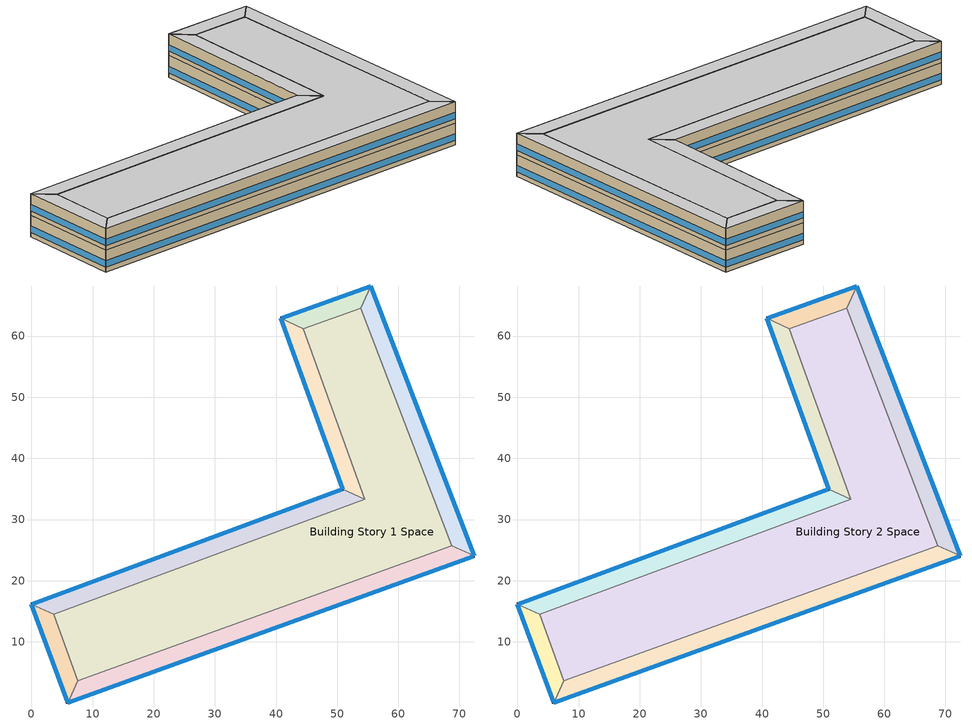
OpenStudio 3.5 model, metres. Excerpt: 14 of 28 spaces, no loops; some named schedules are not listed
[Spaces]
Building Story 1 Space
 floor ground: 7.61,3.63 3.63,14.49 54.52,33.28 44.42,61.24 53.82,64.56 68.75,25.71 z0
 wall adiabatic (Typical Interior Wall): 3.63,14.49 7.61,3.63 68.75,25.71 53.82,64.56 44.42,61.24 54.52,33.28 3.63,14.49 z0:3.6
 ceiling adiabatic (Typical Interior Floor): 68.75,25.71 53.82,64.56 44.42,61.24 54.52,33.28 3.63,14.49 7.61,3.63 z3.6
Building Story 1 Space 1
 floor ground: 5.92,0 0,16.17 3.63,14.49 7.61,3.63 z0
 wall outside: 0,16.17 5.92,0 z0:3.6
 wall adiabatic (Typical Interior Wall): 5.92,0 7.61,3.63 3.63,14.49 0,16.17 z0:3.6
 window: 0.01,16.15 5.91,0.02 z0.76:1.85
 ceiling adiabatic (Typical Interior Ceiling): 7.61,3.63 3.63,14.49 0,16.17 5.92,0 z3.6
Building Story 1 Space 2
 floor ground: 0,16.17 50.89,34.97 54.52,33.28 3.63,14.49 z0
 wall outside: 50.89,34.97 0,16.17 z0:3.6
 wall adiabatic (Typical Interior Wall): 0,16.17 3.63,14.49 54.52,33.28 50.89,34.97 z0:3.6
 window: 50.86,34.96 0.02,16.18 z0.76:1.84
 ceiling adiabatic (Typical Interior Ceiling): 3.63,14.49 54.52,33.28 50.89,34.97 0,16.17 z3.6
Building Story 1 Space 3
 floor ground: 50.89,34.97 40.8,62.94 44.42,61.24 54.52,33.28 z0
 wall outside: 40.8,62.94 50.89,34.97 z0:3.6
 wall adiabatic (Typical Interior Wall): 50.89,34.97 54.52,33.28 44.42,61.24 40.8,62.94 z0:3.6
 window: 40.81,62.92 50.88,34.99 z0.76:1.84
 ceiling adiabatic (Typical Interior Ceiling): 54.52,33.28 44.42,61.24 40.8,62.94 50.89,34.97 z3.6
Building Story 1 Space 4
 floor ground: 40.8,62.94 55.49,68.19 53.82,64.56 44.42,61.24 z0
 wall outside: 55.49,68.19 40.8,62.94 z0:3.6
 wall adiabatic (Typical Interior Wall): 40.8,62.94 44.42,61.24 53.82,64.56 55.49,68.19 z0:3.6
 window: 55.47,68.18 40.82,62.95 z0.76:1.85
 ceiling adiabatic (Typical Interior Ceiling): 44.42,61.24 53.82,64.56 55.49,68.19 40.8,62.94 z3.6
Building Story 1 Space 5
 floor ground: 55.49,68.19 72.38,24.04 68.75,25.71 53.82,64.56 z0
 wall outside: 72.38,24.04 55.49,68.19 z0:3.6
 wall adiabatic (Typical Interior Wall): 55.49,68.19 53.82,64.56 68.75,25.71 72.38,24.04 z0:3.6
 window: 72.38,24.07 55.5,68.17 z0.76:1.84
 ceiling adiabatic (Typical Interior Ceiling): 53.82,64.56 68.75,25.71 72.38,24.04 55.49,68.19 z3.6
Building Story 1 Space 6
 floor ground: 72.38,24.04 5.92,0 7.61,3.63 68.75,25.71 z0
 wall outside: 5.92,0 72.38,24.04 z0:3.6
 wall adiabatic (Typical Interior Wall): 72.38,24.04 68.75,25.71 7.61,3.63 5.92,0 z0:3.6
 window: 5.95,0.01 72.36,24.03 z0.76:1.84
 ceiling adiabatic (Typical Interior Ceiling): 68.75,25.71 7.61,3.63 5.92,0 72.38,24.04 z3.6
Building Story 2 Space
 floor adiabatic (Typical Interior Floor): 7.61,3.63 3.63,14.49 54.52,33.28 44.42,61.24 53.82,64.56 68.75,25.71 z3.6
 wall adiabatic (Typical Interior Wall): 3.63,14.49 7.61,3.63 68.75,25.71 53.82,64.56 44.42,61.24 54.52,33.28 3.63,14.49 z3.6:7.2
 ceiling adiabatic (Typical Interior Ceiling): 68.75,25.71 53.82,64.56 44.42,61.24 54.52,33.28 3.63,14.49 7.61,3.63 z7.2
Building Story 2 Space 1
 floor adiabatic (Typical Interior Ceiling): 5.92,0 0,16.17 3.63,14.49 7.61,3.63 z3.6
 wall outside: 0,16.17 5.92,0 z3.6:7.2
 wall adiabatic (Typical Interior Wall): 5.92,0 7.61,3.63 3.63,14.49 0,16.17 z3.6:7.2
 window: 0.01,16.15 5.91,0.02 z4.36:5.45
 ceiling adiabatic (Typical Interior Ceiling): 7.61,3.63 3.63,14.49 0,16.17 5.92,0 z7.2
Building Story 2 Space 2
 floor adiabatic (Typical Interior Ceiling): 0,16.17 50.89,34.97 54.52,33.28 3.63,14.49 z3.6
 wall outside: 50.89,34.97 0,16.17 z3.6:7.2
 wall adiabatic (Typical Interior Wall): 0,16.17 3.63,14.49 54.52,33.28 50.89,34.97 z3.6:7.2
 window: 50.86,34.96 0.02,16.18 z4.36:5.44
 ceiling adiabatic (Typical Interior Floor): 3.63,14.49 54.52,33.28 50.89,34.97 0,16.17 z7.2
Building Story 2 Space 3
 floor adiabatic (Typical Interior Ceiling): 50.89,34.97 40.8,62.94 44.42,61.24 54.52,33.28 z3.6
 wall outside: 40.8,62.94 50.89,34.97 z3.6:7.2
 wall adiabatic (Typical Interior Wall): 50.89,34.97 54.52,33.28 44.42,61.24 40.8,62.94 z3.6:7.2
 window: 40.81,62.92 50.88,34.99 z4.36:5.44
 ceiling adiabatic (Typical Interior Floor): 54.52,33.28 44.42,61.24 40.8,62.94 50.89,34.97 z7.2
Building Story 2 Space 4
 floor adiabatic (Typical Interior Ceiling): 40.8,62.94 55.49,68.19 53.82,64.56 44.42,61.24 z3.6
 wall outside: 55.49,68.19 40.8,62.94 z3.6:7.2
 wall adiabatic (Typical Interior Wall): 40.8,62.94 44.42,61.24 53.82,64.56 55.49,68.19 z3.6:7.2
 window: 55.47,68.18 40.82,62.95 z4.36:5.45
 ceiling adiabatic (Typical Interior Floor): 44.42,61.24 53.82,64.56 55.49,68.19 40.8,62.94 z7.2
Building Story 2 Space 5
 floor adiabatic (Typical Interior Ceiling): 55.49,68.19 72.38,24.04 68.75,25.71 53.82,64.56 z3.6
 wall outside: 72.38,24.04 55.49,68.19 z3.6:7.2
 wall adiabatic (Typical Interior Wall): 55.49,68.19 53.82,64.56 68.75,25.71 72.38,24.04 z3.6:7.2
 window: 72.38,24.07 55.5,68.17 z4.36:5.44
 ceiling adiabatic (Typical Interior Floor): 53.82,64.56 68.75,25.71 72.38,24.04 55.49,68.19 z7.2
Building Story 2 Space 6
 floor adiabatic (Typical Interior Ceiling): 72.38,24.04 5.92,0 7.61,3.63 68.75,25.71 z3.6
 wall outside: 5.92,0 72.38,24.04 z3.6:7.2
 wall adiabatic (Typical Interior Wall): 72.38,24.04 68.75,25.71 7.61,3.63 5.92,0 z3.6:7.2
 window: 5.95,0.01 72.36,24.03 z4.36:5.44
 ceiling adiabatic (Typical Interior Floor): 68.75,25.71 7.61,3.63 5.92,0 72.38,24.04 z7.2
[Site]
Buffalo Niagara Intl Ap_NY_USA: Latitude {deg}=42.8198; Longitude {deg}=-78.8506; Time Zone {hr}=-5; Elevation {m}=53.6448; Terrain=City
[Site:WaterMainsTemperature]
Calculation Method=Correlation; Annual Average Outdoor Air Temperature {C}=8.96667; Maximum Difference In Monthly Average Outdoor Air Temperatures {deltaC}=26.2
[SizingPeriod:DesignDay] Barometric Pressure {Pa}=98769; Rain Indicator=No; Snow Indicator=No; Day of Month=21; Daylight Saving Time Indicator=No; Humidity Condition Type=Wetbulb; Dry-Bulb Temperature Range Modifier Type=DefaultMultipliers
Name | Maximum Dry-Bulb Temperature {C} | Daily Dry-Bulb Temperature Range {deltaC} | Wind Speed {m/s} | Wind Direction {deg} | Month | Day Type | Wetbulb or DewPoint at Maximum Dry-Bulb {C} | Solar Model Indicator | ASHRAE Clear Sky Optical Depth for Beam Irradiance | ASHRAE Clear Sky Optical Depth for Diffuse Irradiance | Sky Clearness
Buffalo Niagara Intl Ap Ann Clg .4% Condns DB=>MWB 1 | 30.3 | 9.3 | 5.7 | 240 | 7 | SummerDesignDay | 21.8 | ASHRAETau | 0.462 | 2.001
Buffalo Niagara Intl Ap Ann Clg .4% Condns WB=>MDB 1 | 27.8 | 9.3 | 5.7 | 240 | 7 | SummerDesignDay | 23.8 | ASHRAETau | 0.462 | 2.001
Buffalo Niagara Intl Ap Ann Htg 99.6% Condns DB 1 | -16.3 | 0 | 5.1 | 270 | 1 | WinterDesignDay | -16.3 | ASHRAEClearSky |  |  | 0
[ClimateZones]
Climate Zone Institution Name 1=ASHRAE; Climate Zone Document Name 1=ANSI/ASHRAE Standard 169; Climate Zone Document Year 1=2006; Climate Zone Value 1=6A
[Site:GroundTemperature:FCfactorMethod]
January Ground Temperature {C}=7.4; February Ground Temperature {C}=-0; March Ground Temperature {C}=-7.6; April Ground Temperature {C}=-12.6; May Ground Temperature {C}=-7.7; June Ground Temperature {C}=0.3; July Ground Temperature {C}=7; August Ground Temperature {C}=14.2; September Ground Temperature {C}=19.2; October Ground Temperature {C}=20.9; November Ground Temperature {C}=20; December Ground Temperature {C}=15.4
[Building]
school_1: Nominal Floor to Floor Height {m}=3.6; Default Construction Set=Res 90.1-2013 - SecSchl - ASHRAE 169-2013-6A; Standards Number of Stories=4; Standards Number of Above Ground Stories=4; Standards Building Type=SecondarySchool
[DefaultConstructionSet]
Res 90.1-2013 - SecSchl - ASHRAE 169-2013-6A: Default Exterior Surface Constructions=Default Surface Constructions 1; Default Interior Surface Constructions=Default Surface Constructions 2; Default Ground Contact Surface Constructions=Default Surface Constructions 3; Default Exterior SubSurface Constructions=Default Sub Surface Constructions 1; Default Interior SubSurface Constructions=Default Sub Surface Constructions 2; Interior Partition Construction=Typical Interior Partition
[DefaultSurfaceConstructions]
Name | Floor Construction | Wall Construction | Roof Ceiling Construction
Default Surface Constructions 1 | Typical Insulated Exterior Mass Floor R-19.61 | Typical Insulated Steel Framed Exterior Wall R-20.41 | Typical IEAD Roof R-31.25
Default Surface Constructions 2 | Typical Interior Floor | Typical Interior Wall | Typical Interior Ceiling
Default Surface Constructions 3 | Typical Insulated Carpeted 8in Slab Floor | Typical Insulated Basement Mass Wall
[Construction]
Typical Insulated Exterior Mass Floor R-19.61: Typical Insulation R-17.04, 4 in. Normalweight Concrete Floor, Typical Carpet Pad
Typical Insulated Steel Framed Exterior Wall R-20.41: 25mm Stucco, 5/8 in. Gypsum Board, Typical Insulation R-18.23, 5/8 in. Gypsum Board
Typical IEAD Roof R-31.25: Roof Membrane, Typical Insulation R-30.13, Metal Roof Surface
Typical Interior Floor: 100mm Normalweight concrete floor, CP02 CARPET PAD
Typical Interior Wall: G01 13mm gypsum board, G01 13mm gypsum board
Typical Interior Ceiling: CP02 CARPET PAD, 100mm Normalweight concrete floor
Typical Insulated Carpeted 8in Slab Floor: 8 in. Normalweight Concrete Floor, Typical Carpet Pad
Typical Insulated Basement Mass Wall: 8 in. Concrete Block Basement Wall
U 0.48 SHGC 0.40 Dbl Ref-D Clr 6mm/13mm: REF D CLEAR 6MM, AIR 13MM, CLEAR 6MM
Typical Insulated Metal Door R-2.0: F08 Metal surface, Typical Insulation R-1.15
U 0.44 SHGC 0.26 Dbl Ref-B-H Clr 6mm/13mm Air: REF B CLEAR HI 6MM, AIR 13MM, CLEAR 6MM
Typical Overhead Door R-2.0: Typical Insulation R-1.15 1
Window_U_0.50_SHGC_0.40_Skylight_Frame_Width_0.430_in: Glass_2052_LayerAvg, Gap_1_W_0_0038, Glass_2027F_LayerAvg
Typical Interior Window: Clear 3mm
Typical Interior Door; Typical Interior Partition: G05 25mm wood
InteriorFurnishings 1: Std Wood 6inch 1
InteriorFurnishings 2: Std Wood 6inch 2
[Material:NoMass] Roughness=Smooth; Thermal Absorptance=0.9; Solar Absorptance=0.7
Name | Thermal Resistance {m2-K/W} | Visible Absorptance
Typical Insulation R-17.04 | 3.00072 | 0.7
Typical Carpet Pad; CP02 CARPET PAD | 0.21648 | 0.8
Typical Insulation R-18.23 | 3.21036 | 0.7
Typical Insulation R-30.13 | 5.30668 | 0.7
Typical Insulation R-1.15 | 0.202509 | 0.7
Typical Insulation R-1.15 1 | 0.202527 | 0.7
[Material] Thermal Absorptance=0.9
Name | Roughness | Thickness {m} | Conductivity {W/m-K} | Density {kg/m3} | Specific Heat {J/kg-K} | Solar Absorptance | Visible Absorptance
4 in. Normalweight Concrete Floor | MediumRough | 0.1016 | 2.31 | 2322 | 832 | 0.7 | 0.7
25mm Stucco | Smooth | 0.0254 | 0.72 | 1856 | 840 | 0.7 | 0.7
5/8 in. Gypsum Board | MediumSmooth | 0.0159 | 0.16 | 800 | 1090 | 0.7 | 0.7
Roof Membrane | VeryRough | 0.0095 | 0.16 | 1121.29 | 1460 | 0.7 | 0.7
Metal Roof Surface; F08 Metal surface | Smooth | 0.0008 | 45.28 | 7824 | 500 | 0.7 | 0.7
100mm Normalweight concrete floor | MediumRough | 0.1016 | 2.31045 | 2322 | 832.557 | 0.7 | 0.7
G01 13mm gypsum board | Smooth | 0.0127 | 0.160031 | 800.001 | 1090.73 | 0.7 | 0.5
8 in. Normalweight Concrete Floor | MediumRough | 0.2032 | 2.31 | 2322 | 832 | 0.7 | 0.7
8 in. Concrete Block Basement Wall | MediumRough | 0.2032 | 1.326 | 1842 | 912 | 0.7 | 0.7
G05 25mm wood | MediumSmooth | 0.0254 | 0.15 | 608 | 1630 | 0.5 | 0.5
Std Wood 6inch 1; Std Wood 6inch 2 | MediumSmooth | 0.15 | 0.12 | 540 | 1210 | 0.7 | 0.7
[DefaultSubSurfaceConstructions]
Name | Fixed Window Construction | Operable Window Construction | Door Construction | Glass Door Construction | Overhead Door Construction | Skylight Construction | Tubular Daylight Dome Construction | Tubular Daylight Diffuser Construction
Default Sub Surface Constructions 1 | U 0.48 SHGC 0.40 Dbl Ref-D Clr 6mm/13mm | U 0.48 SHGC 0.40 Dbl Ref-D Clr 6mm/13mm | Typical Insulated Metal Door R-2.0 | U 0.44 SHGC 0.26 Dbl Ref-B-H Clr 6mm/13mm Air | Typical Overhead Door R-2.0 | Window_U_0.50_SHGC_0.40_Skylight_Frame_Width_0.430_in | Typical Interior Window | Typical Interior Window
Default Sub Surface Constructions 2 | Typical Interior Window | Typical Interior Window | Typical Interior Door
[WindowMaterial:Glazing] Optical Data Type=SpectralAverage; Infrared Transmittance at Normal Incidence=0; Dirt Correction Factor for Solar and Visible Transmittance=1; Solar Diffusing=No
Name | Thickness {m} | Solar Transmittance at Normal Incidence | Front Side Solar Reflectance at Normal Incidence | Back Side Solar Reflectance at Normal Incidence | Visible Transmittance at Normal Incidence | Front Side Visible Reflectance at Normal Incidence | Back Side Visible Reflectance at Normal Incidence | Front Side Infrared Hemispherical Emissivity | Back Side Infrared Hemispherical Emissivity | Conductivity {W/m-K}
REF D CLEAR 6MM | 0.006 | 0.429 | 0.308 | 0.379 | 0.334 | 0.453 | 0.505 | 0.84 | 0.82 | 0.9
CLEAR 6MM | 0.006 | 0.775 | 0.071 | 0.071 | 0.881 | 0.08 | 0.08 | 0.84 | 0.84 | 0.9
REF B CLEAR HI 6MM | 0.006 | 0.24 | 0.16 | 0.32 | 0.3 | 0.16 | 0.29 | 0.84 | 0.6 | 0.9
Glass_2052_LayerAvg | 0.00837 | 0.507767 | 0.054228 | 0.0544931 | 0.586833 | 0.05805 | 0.058397 | 0.84 | 0.84 | 1
Glass_2027F_LayerAvg | 0.004 | 0.369744 | 0.470069 | 0.340935 | 0.765222 | 0.0546 | 0.073741 | 0.03675 | 0.84 | 1
Clear 3mm | 0.003 | 0.837 | 0.075 | 0.075 | 0.898 | 0.081 | 0.081 | 0.84 | 0.84 | 0.9
[WindowMaterial:Gas] Gas Type=Air
Name | Thickness {m}
AIR 13MM | 0.0127
Gap_1_W_0_0038 | 0.0038
[People:Definition] Number of People Calculation Method=People/Area; Fraction Radiant=0.3; Enable ASHRAE 55 Comfort Warnings=Yes; Mean Radiant Temperature Calculation Type=ZoneAveraged; Thermal Comfort Model Type 1=Fanger
Name | People per Space Floor Area {person/m2}
SecondarySchool Auditorium People Definition | 1.61459
SecondarySchool Cafeteria People Definition | 1.07639
SecondarySchool Classroom People Definition; SecondarySchool ComputerRoom People Definition | 0.376737
SecondarySchool Gym People Definition | 0.322917
SecondarySchool Kitchen People Definition | 0.163934
SecondarySchool Library People Definition | 0.107639
SecondarySchool Office People Definition | 0.0538196
[Lights:Definition] Design Level Calculation Method=Watts/Area; Fraction Radiant=0.37; Fraction Visible=0.2; Return Air Fraction=0
Name | Watts per Space Floor Area {W/m2}
SecondarySchool Auditorium Lights Definition | 6.78126
SecondarySchool Cafeteria Lights Definition | 6.99654
SecondarySchool Classroom Lights Definition; SecondarySchool ComputerRoom Lights Definition | 13.3472
SecondarySchool Corridor Lights Definition | 7.10418
SecondarySchool Gym Lights Definition | 7.75002
SecondarySchool Kitchen Lights Definition | 13.0243
SecondarySchool Library Lights Definition | 12.8091
SecondarySchool Lobby Lights Definition | 9.68752
SecondarySchool Mechanical Lights Definition | 4.52084
SecondarySchool Office Lights Definition | 11.9479
SecondarySchool Restroom Lights Definition | 10.5486
[ElectricEquipment:Definition] Design Level Calculation Method=Watts/Area
Name | Watts per Space Floor Area {W/m2} | Fraction Latent | Fraction Radiant | Fraction Lost
SecondarySchool Auditorium Elec Equip Definition; SecondarySchool Gym Elec Equip Definition | 4.9514 | 0 | 0.5 | 0
SecondarySchool Cafeteria Elec Equip Definition | 76.962 | 0 | 0.5 | 0
SecondarySchool Classroom Elec Equip Definition | 9.99967 | 0 | 0.5 | 0
SecondarySchool ComputerRoom Elec Equip Definition | 19.9993 | 0 | 0.5 | 0
SecondarySchool Corridor Elec Equip Definition; SecondarySchool Lobby Elec Equip Definition; SecondarySchool Mechanical Elec Equip Definition; SecondarySchool Restroom Elec Equip Definition | 3.98265 | 0 | 0.5 | 0
SecondarySchool Kitchen Elec Equip Definition | 222.275 | 0.25 | 0.3 | 0.2
SecondarySchool Library Elec Equip Definition | 10.0104 | 0 | 0.5 | 0
SecondarySchool Office Elec Equip Definition | 10.7639 | 0 | 0.5 | 0
Elevator Lift Motor 1 - pre-normalized value was 16055 W. | 9.42282 | 0 | 0 | 1
Elevator Fan 1 - pre-normalized value was 31 W. | 0.0181693 |  | 0.5
Elevator Lights 1 - pre-normalized value was 32 W. | 0.0189857 |  | 0.5
[DesignSpecification:OutdoorAir] Outdoor Air Method=Sum
Name | Outdoor Air Flow per Person {m3/s-person} | Outdoor Air Flow per Floor Area {m3/s-m2}
Blended OA | 0.00304619 | 0.000565609
Blended OA 1 | 0.000436234 | 0.00111878
[DefaultScheduleSet]
Story Ground Blended Space Type Schedule Set; Story Mid Blended Space Type Schedule Set
[GasEquipment:Definition]
SecondarySchool Kitchen Gas Equip Definition: Design Level Calculation Method=Watts/Area; Watts per Space Floor Area {W/m2}=1678.56; Fraction Latent=0.1; Fraction Radiant=0.2; Fraction Lost=0.7
[SpaceInfiltration:DesignFlowRate] Schedule=Always On Discrete; Design Flow Rate Calculation Method=Flow/ExteriorArea; Constant Term Coefficient=0; Temperature Term Coefficient=0; Velocity Term Coefficient=0.224; Velocity Squared Term Coefficient=0
Name | Space or SpaceType | Flow per Exterior Surface Area {m3/s-m2}
SecondarySchool Auditorium A  - Story Ground Infiltration; SecondarySchool Auditorium C  - Story Ground Infiltration | Story Ground Blended Space Type | 3.31033e-05
SecondarySchool Auditorium A  - Story Ground 1 Infiltration; SecondarySchool Auditorium C  - Story Ground 1 Infiltration | Story Ground Blended Space Type | 1.10344e-05
SecondarySchool Cafeteria A  - Story Ground Infiltration; SecondarySchool Cafeteria C  - Story Ground Infiltration | Story Ground Blended Space Type | 1.61098e-05
SecondarySchool Cafeteria A  - Story Ground 1 Infiltration; SecondarySchool Cafeteria C  - Story Ground 1 Infiltration | Story Ground Blended Space Type | 2.12306e-05
SecondarySchool Cafeteria B  - Story Ground 1 Infiltration; SecondarySchool ComputerRoom B end_a - Story Ground Infiltration; SecondarySchool Library B end_b - Story Ground Infiltration; SecondarySchool Lobby B end_a - Story Ground Infiltration | Story Ground Blended Space Type | 1.41168e-05
SecondarySchool Classroom A  - Story Mid Infiltration; SecondarySchool Classroom C  - Story Mid Infiltration | Story Mid Blended Space Type | 6.79732e-06
SecondarySchool Classroom A end_b - Story Mid Infiltration; SecondarySchool Classroom C end_b - Story Mid Infiltration | Story Mid Blended Space Type | 1.90592e-05
SecondarySchool ComputerRoom A  - Story Ground Infiltration; SecondarySchool ComputerRoom C  - Story Ground Infiltration | Story Ground Blended Space Type | 3.32449e-05
SecondarySchool ComputerRoom A end_a - Story Ground Infiltration; SecondarySchool ComputerRoom C end_a - Story Ground Infiltration; SecondarySchool Library A end_b - Story Ground Infiltration; SecondarySchool Library C end_b - Story Ground Infiltration; SecondarySchool Lobby A end_a - Story Ground Infiltration; SecondarySchool Lobby C end_a - Story Ground Infiltration | Story Ground Blended Space Type | 1.8808e-05
SecondarySchool Corridor B end_b - Story Mid Infiltration | Story Mid Blended Space Type | 1.36145e-05
SecondarySchool Gym A  - Story Ground Infiltration; SecondarySchool Gym C  - Story Ground Infiltration | Story Ground Blended Space Type | 3.54275e-07
SecondarySchool Gym A  - Story Mid Infiltration; SecondarySchool Gym C  - Story Mid Infiltration | Story Mid Blended Space Type | 0.00013439
SecondarySchool Gym A end_a - Story Mid Infiltration; SecondarySchool Gym C end_a - Story Mid Infiltration; SecondarySchool Office A end_a - Story Mid Infiltration; SecondarySchool Office C end_a - Story Mid Infiltration | Story Mid Blended Space Type | 1.8808e-05
SecondarySchool Gym B end_a - Story Mid Infiltration; SecondarySchool Office B end_a - Story Mid Infiltration; SecondarySchool Restroom B  - Story Mid Infiltration | Story Mid Blended Space Type | 1.41168e-05
SecondarySchool Kitchen A  - Story Ground Infiltration; SecondarySchool Kitchen C  - Story Ground Infiltration | Story Ground Blended Space Type | 9.63323e-06
SecondarySchool Library A  - Story Ground Infiltration; SecondarySchool Library C  - Story Ground Infiltration | Story Ground Blended Space Type | 2.81656e-05
SecondarySchool Lobby A  - Story Ground Infiltration; SecondarySchool Lobby C  - Story Ground Infiltration | Story Ground Blended Space Type | 9.33699e-06
SecondarySchool Mechanical A  - Story Ground Infiltration; SecondarySchool Mechanical C  - Story Ground Infiltration | Story Ground Blended Space Type | 3.05636e-05
SecondarySchool Office A  - Story Mid Infiltration; SecondarySchool Office C  - Story Mid Infiltration | Story Mid Blended Space Type | 3.81491e-05
SecondarySchool Restroom A  - Story Ground Infiltration; SecondarySchool Restroom C  - Story Ground Infiltration | Story Ground Blended Space Type | 7.35231e-06
SecondarySchool Restroom A  - Story Mid Infiltration; SecondarySchool Restroom C  - Story Mid Infiltration | Story Mid Blended Space Type | 2.07927e-05
[ElectricEquipment]
Name | Electric Equipment Definition | Space or SpaceType | Schedule | Multiplier
1 Elevator Lift Motors | Elevator Lift Motor 1 - pre-normalized value was 16055 W. | Story Ground Blended Space Type | Elevator Schedule 1 | 1
1 Elevator Fans | Elevator Fan 1 - pre-normalized value was 31 W. | Story Ground Blended Space Type | Elevator Schedule 3 | 1
1 Elevator Lights | Elevator Lights 1 - pre-normalized value was 32 W. | Story Ground Blended Space Type | Elevator Schedule 2 | 1
SecondarySchool Cafeteria Elec Equip 1 | SecondarySchool Cafeteria Elec Equip Definition | Story Ground Blended Space Type | SchoolSecondary KITCHEN_ELEC_EQUIP_SCH | 0.1276
SecondarySchool ComputerRoom Elec Equip 1 | SecondarySchool ComputerRoom Elec Equip Definition | Story Ground Blended Space Type | SchoolSecondary BLDG_EQUIP_SCH_2013 | 0.1948
SecondarySchool Library Elec Equip 1 | SecondarySchool Library Elec Equip Definition | Story Ground Blended Space Type | SchoolSecondary BLDG_EQUIP_SCH_2013 | 0.1716
SecondarySchool Mechanical Elec Equip 1 | SecondarySchool Mechanical Elec Equip Definition | Story Ground Blended Space Type | SchoolSecondary BLDG_EQUIP_SCH_2013 | 0.1396
SecondarySchool Auditorium Elec Equip 1 | SecondarySchool Auditorium Elec Equip Definition | Story Ground Blended Space Type | SchoolSecondary BLDG_EQUIP_SCH_2013 | 0.2016
SecondarySchool Lobby Elec Equip 1 | SecondarySchool Lobby Elec Equip Definition | Story Ground Blended Space Type | SchoolSecondary BLDG_EQUIP_SCH_2013 | 0.0856
SecondarySchool Kitchen Elec Equip 1 | SecondarySchool Kitchen Elec Equip Definition | Story Ground Blended Space Type | SchoolSecondary KITCHEN_ELEC_EQUIP_SCH | 0.044
SecondarySchool Gym Elec Equip 1 | SecondarySchool Gym Elec Equip Definition | Story Ground Blended Space Type | SchoolSecondary BLDG_EQUIP_SCH_2013 | 0.00161816
SecondarySchool Restroom Elec Equip 1 | SecondarySchool Restroom Elec Equip Definition | Story Ground Blended Space Type | SchoolSecondary BLDG_EQUIP_SCH_2013 | 0.0335818
SecondarySchool Gym Elec Equip 2 | SecondarySchool Gym Elec Equip Definition | Story Mid Blended Space Type | SchoolSecondary BLDG_EQUIP_SCH_2013 | 0.656782
SecondarySchool Corridor Elec Equip 1 | SecondarySchool Corridor Elec Equip Definition | Story Mid Blended Space Type | SchoolSecondary BLDG_EQUIP_SCH_2013 | 0.030599
SecondarySchool Restroom Elec Equip 2 | SecondarySchool Restroom Elec Equip Definition | Story Mid Blended Space Type | SchoolSecondary BLDG_EQUIP_SCH_2013 | 0.0520182
SecondarySchool Office Elec Equip 1 | SecondarySchool Office Elec Equip Definition | Story Mid Blended Space Type | SchoolSecondary BLDG_EQUIP_SCH_2013 | 0.2172
SecondarySchool Classroom Elec Equip 1 | SecondarySchool Classroom Elec Equip Definition | Story Mid Blended Space Type | SchoolSecondary BLDG_EQUIP_SCH_2013 | 0.043401
[Exterior:Lights:Definition]
Name | Design Level {W}
Parking Areas and Drives Def (W/ft^2) | 0.1
Building Facades Def (W/ft^2) | 0.15
Main Entries Def (W/ft) | 30
Other Doors Def (W/ft) | 20
[Exterior:Lights] Control Option=AstronomicalClock
Name | Exterior Lights Definition | Schedule | Multiplier
Parking Areas and Drives | Parking Areas and Drives Def (W/ft^2) | Schedule Ruleset 2 | 37551.9
Building Facades | Building Facades Def (W/ft^2) | Schedule Ruleset 1 | 9085.06
Main Entries | Main Entries Def (W/ft) | Schedule Ruleset 2 | 29.344
Other Doors | Other Doors Def (W/ft) | Schedule Ruleset 2 | 17.9732
[ThermostatSetpoint:DualSetpoint] Heating Setpoint Temperature Schedule=SchoolSecondary HTGSETP_SCH_PSZ_AC; Cooling Setpoint Temperature Schedule=SchoolSecondary CLGSETP_SCH_NO_SETBACK
Story Ground Blended Space Type Thermostat; Story Ground Blended Space Type Thermostat 1; Story Ground Blended Space Type Thermostat 2; Story Ground Blended Space Type Thermostat 3; Story Ground Blended Space Type Thermostat 4; Story Ground Blended Space Type Thermostat 5; Story Ground Blended Space Type Thermostat 6; Story Mid Blended Space Type Thermostat; Story Mid Blended Space Type Thermostat 1; Story Mid Blended Space Type Thermostat 2; Story Mid Blended Space Type Thermostat 3; Story Mid Blended Space Type Thermostat 4; Story Mid Blended Space Type Thermostat 5; Story Mid Blended Space Type Thermostat 6
[InternalMass:Definition] Design Level Calculation Method=SurfaceArea/Area; Surface Area per Space Floor Area=2
Name | Construction
Internal Mass Definition 2 | InteriorFurnishings 1
Internal Mass Definition 3 | InteriorFurnishings 2
[InternalMass]
Name | Internal Mass Definition | Space or SpaceType | Multiplier
SecondarySchool Classroom A end_b - Story Mid Mass; SecondarySchool Classroom C end_b - Story Mid Mass | Internal Mass Definition 2 | Story Mid Blended Space Type | 0.012596
SecondarySchool Kitchen B  - Story Ground Mass | Internal Mass Definition 2 | Story Ground Blended Space Type | 0.0188654
SecondarySchool Library B  - Story Ground Mass | Internal Mass Definition 2 | Story Ground Blended Space Type | 0.0551586
SecondarySchool Cafeteria A  - Story Ground 1 Mass; SecondarySchool Cafeteria C  - Story Ground 1 Mass | Internal Mass Definition 2 | Story Ground Blended Space Type | 0.0154287
SecondarySchool Office C  - Story Mid Mass; SecondarySchool Office A  - Story Mid Mass | Internal Mass Definition 2 | Story Mid Blended Space Type | 0.0497685
SecondarySchool Office B  - Story Mid Mass | Internal Mass Definition 2 | Story Mid Blended Space Type | 0.07471
SecondarySchool Office C end_a - Story Mid Mass; SecondarySchool Office A end_a - Story Mid Mass; SecondarySchool Gym C end_a - Story Mid Mass; SecondarySchool Gym A end_a - Story Mid Mass | Internal Mass Definition 2 | Story Mid Blended Space Type | 0.0122683
SecondarySchool Office B end_a - Story Mid Mass; SecondarySchool Gym B end_a - Story Mid Mass | Internal Mass Definition 2 | Story Mid Blended Space Type | 0.0184165
SecondarySchool Cafeteria B  - Story Ground 1 Mass | Internal Mass Definition 2 | Story Ground Blended Space Type | 0.0231608
SecondarySchool Restroom B  - Story Ground Mass | Internal Mass Definition 2 | Story Ground Blended Space Type | 0.0143985
SecondarySchool Restroom B  - Story Mid Mass | Internal Mass Definition 2 | Story Mid Blended Space Type | 0.0223033
SecondarySchool Restroom A  - Story Ground Mass; SecondarySchool Restroom C  - Story Ground Mass | Internal Mass Definition 2 | Story Ground Blended Space Type | 0.00959166
SecondarySchool Lobby C  - Story Ground Mass; SecondarySchool Lobby A  - Story Ground Mass | Internal Mass Definition 2 | Story Ground Blended Space Type | 0.0121808
SecondarySchool Lobby C end_a - Story Ground Mass; SecondarySchool Lobby A end_a - Story Ground Mass; SecondarySchool Library C end_b - Story Ground Mass; SecondarySchool ComputerRoom A end_a - Story Ground Mass; SecondarySchool ComputerRoom C end_a - Story Ground Mass; SecondarySchool Library A end_b - Story Ground Mass | Internal Mass Definition 2 | Story Ground Blended Space Type | 0.0122683
SecondarySchool Mechanical B  - Story Ground Mass | Internal Mass Definition 2 | Story Ground Blended Space Type | 0.0598548
SecondarySchool Auditorium C  - Story Ground Mass; SecondarySchool Auditorium A  - Story Ground Mass | Internal Mass Definition 2 | Story Ground Blended Space Type | 0.0431858
SecondarySchool Classroom A  - Story Mid Mass; SecondarySchool Classroom C  - Story Mid Mass | Internal Mass Definition 2 | Story Mid Blended Space Type | 0.00910451
SecondarySchool Gym B  - Story Mid Mass | Internal Mass Definition 2 | Story Mid Blended Space Type | 0.263185
SecondarySchool Corridor B  - Story Mid Mass | Internal Mass Definition 2 | Story Mid Blended Space Type | 0.0128379
SecondarySchool Gym B  - Story Ground Mass | Internal Mass Definition 2 | Story Ground Blended Space Type | 0.000693801
SecondarySchool Corridor B end_b - Story Mid Mass | Internal Mass Definition 2 | Story Mid Blended Space Type | 0.0177611
SecondarySchool Gym A  - Story Ground Mass; SecondarySchool Gym C  - Story Ground Mass | Internal Mass Definition 2 | Story Ground Blended Space Type | 0.000462179
SecondarySchool Gym A  - Story Mid Mass; SecondarySchool Gym C  - Story Mid Mass | Internal Mass Definition 2 | Story Mid Blended Space Type | 0.175322
SecondarySchool Restroom A  - Story Mid Mass; SecondarySchool Restroom C  - Story Mid Mass | Internal Mass Definition 2 | Story Mid Blended Space Type | 0.0148574
SecondarySchool Lobby B end_a - Story Ground Mass; SecondarySchool Library B end_b - Story Ground Mass; SecondarySchool ComputerRoom B end_a - Story Ground Mass | Internal Mass Definition 2 | Story Ground Blended Space Type | 0.0184165
SecondarySchool Cafeteria A  - Story Ground Mass; SecondarySchool Cafeteria C  - Story Ground Mass | Internal Mass Definition 2 | Story Ground Blended Space Type | 0.0210165
SecondarySchool Cafeteria B  - Story Ground Mass | Internal Mass Definition 2 | Story Ground Blended Space Type | 0.0315489
SecondarySchool Auditorium B  - Story Ground Mass | Internal Mass Definition 2 | Story Ground Blended Space Type | 0.0648284
SecondarySchool Mechanical C  - Story Ground Mass; SecondarySchool Mechanical A  - Story Ground Mass | Internal Mass Definition 2 | Story Ground Blended Space Type | 0.0398726
SecondarySchool ComputerRoom C  - Story Ground Mass; SecondarySchool ComputerRoom A  - Story Ground Mass | Internal Mass Definition 2 | Story Ground Blended Space Type | 0.0433706
SecondarySchool Auditorium A  - Story Ground 1 Mass; SecondarySchool Auditorium C  - Story Ground 1 Mass | Internal Mass Definition 2 | Story Ground Blended Space Type | 0.0143953
SecondarySchool Kitchen A  - Story Ground Mass; SecondarySchool Kitchen C  - Story Ground Mass | Internal Mass Definition 2 | Story Ground Blended Space Type | 0.0125673
SecondarySchool ComputerRoom B  - Story Ground Mass | Internal Mass Definition 2 | Story Ground Blended Space Type | 0.0651058
SecondarySchool Library C  - Story Ground Mass; SecondarySchool Library A  - Story Ground Mass | Internal Mass Definition 2 | Story Ground Blended Space Type | 0.0367442
SecondarySchool Lobby B  - Story Ground Mass | Internal Mass Definition 2 | Story Ground Blended Space Type | 0.0182853
SecondarySchool Auditorium B  - Story Ground 1 Mass | Internal Mass Definition 2 | Story Ground Blended Space Type | 0.0216095
Building Story 2 Space 6 Mass | Internal Mass Definition 3 | Building Story 2 Space 6 | 1
Building Story 1 Space 5 Mass | Internal Mass Definition 3 | Building Story 1 Space 5 | 1
Building Story 2 Space Mass | Internal Mass Definition 3 | Building Story 2 Space | 1
Building Story 2 Space 1 Mass | Internal Mass Definition 3 | Building Story 2 Space 1 | 1
Building Story 1 Space 1 Mass | Internal Mass Definition 3 | Building Story 1 Space 1 | 1
Building Story 2 Space 3 Mass | Internal Mass Definition 3 | Building Story 2 Space 3 | 1
Building Story 1 Space 3 Mass | Internal Mass Definition 3 | Building Story 1 Space 3 | 1
Building Story 1 Space 6 Mass | Internal Mass Definition 3 | Building Story 1 Space 6 | 1
Building Story 2 Space 4 Mass | Internal Mass Definition 3 | Building Story 2 Space 4 | 1
Building Story 2 Space 2 Mass | Internal Mass Definition 3 | Building Story 2 Space 2 | 1
Building Story 1 Space 4 Mass | Internal Mass Definition 3 | Building Story 1 Space 4 | 1
Building Story 1 Space 2 Mass | Internal Mass Definition 3 | Building Story 1 Space 2 | 1
Building Story 2 Space 5 Mass | Internal Mass Definition 3 | Building Story 2 Space 5 | 1
Building Story 1 Space Mass | Internal Mass Definition 3 | Building Story 1 Space | 1
[People] Activity Level Schedule=SchoolSecondary ACTIVITY_SCH; Work Efficiency Schedule=Work Efficiency Schedule; Clothing Insulation Schedule=Clothing Schedule; Air Velocity Schedule=Air Velocity Schedule
Name | People Definition | Space or SpaceType | Number of People Schedule | Multiplier
SecondarySchool Cafeteria People 1 | SecondarySchool Cafeteria People Definition | Story Ground Blended Space Type | SchoolSecondary BLDG_OCC_SCH_Cafeteria | 0.1276
SecondarySchool ComputerRoom People 1 | SecondarySchool ComputerRoom People Definition | Story Ground Blended Space Type | SchoolSecondary BLDG_OCC_SCH_Extend | 0.1948
SecondarySchool Library People 1 | SecondarySchool Library People Definition | Story Ground Blended Space Type | SchoolSecondary BLDG_OCC_SCH | 0.1716
SecondarySchool Auditorium People 1 | SecondarySchool Auditorium People Definition | Story Ground Blended Space Type | SchoolSecondary BLDG_OCC_SCH_Auditorium | 0.2016
SecondarySchool Kitchen People 1 | SecondarySchool Kitchen People Definition | Story Ground Blended Space Type | SchoolSecondary BLDG_OCC_SCH | 0.044
SecondarySchool Gym People 1 | SecondarySchool Gym People Definition | Story Ground Blended Space Type | SchoolSecondary BLDG_OCC_SCH_Gym | 0.00161816
SecondarySchool Gym People 2 | SecondarySchool Gym People Definition | Story Mid Blended Space Type | SchoolSecondary BLDG_OCC_SCH_Gym | 0.656782
SecondarySchool Office People 1 | SecondarySchool Office People Definition | Story Mid Blended Space Type | SchoolSecondary BLDG_OCC_SCH_Offices | 0.2172
SecondarySchool Classroom People 1 | SecondarySchool Classroom People Definition | Story Mid Blended Space Type | SchoolSecondary BLDG_OCC_SCH | 0.043401
[Lights] Fraction Replaceable=1
Name | Lights Definition | Space or SpaceType | Schedule | Multiplier
SecondarySchool Cafeteria Lights 1 | SecondarySchool Cafeteria Lights Definition | Story Ground Blended Space Type | SchoolSecondary BLDG_LIGHT_SCH_2013 | 0.1276
SecondarySchool ComputerRoom Lights 1 | SecondarySchool ComputerRoom Lights Definition | Story Ground Blended Space Type | SchoolSecondary BLDG_LIGHT_CLASSROOM_SCH_2013 | 0.1948
SecondarySchool Library Lights 1 | SecondarySchool Library Lights Definition | Story Ground Blended Space Type | SchoolSecondary BLDG_LIGHT_LIBRARY_SCH_2013 | 0.1716
SecondarySchool Mechanical Lights 1 | SecondarySchool Mechanical Lights Definition | Story Ground Blended Space Type | SchoolSecondary BLDG_LIGHT_MECHANICAL_SCH_2013 | 0.1396
SecondarySchool Auditorium Lights 1 | SecondarySchool Auditorium Lights Definition | Story Ground Blended Space Type | SchoolSecondary BLDG_LIGHT_SCH_2013 | 0.2016
SecondarySchool Lobby Lights 1 | SecondarySchool Lobby Lights Definition | Story Ground Blended Space Type | SchoolSecondary BLDG_LIGHT_LOBBYFLR1_SCH_2013 | 0.0856
SecondarySchool Kitchen Lights 1 | SecondarySchool Kitchen Lights Definition | Story Ground Blended Space Type | SchoolSecondary BLDG_LIGHT_SCH_2013 | 0.044
SecondarySchool Gym Lights 1 | SecondarySchool Gym Lights Definition | Story Ground Blended Space Type | SchoolSecondary BLDG_LIGHT_GYM_SCH_2013 | 0.00161816
SecondarySchool Restroom Lights 1 | SecondarySchool Restroom Lights Definition | Story Ground Blended Space Type | SchoolSecondary BLDG_LIGHT_BATH_SCH_2013 | 0.0335818
SecondarySchool Gym Lights 2 | SecondarySchool Gym Lights Definition | Story Mid Blended Space Type | SchoolSecondary BLDG_LIGHT_GYM_SCH_2013 | 0.656782
SecondarySchool Corridor Lights 1 | SecondarySchool Corridor Lights Definition | Story Mid Blended Space Type | SchoolSecondary BLDG_LIGHT_CORRIDOR_SCH_2013 | 0.030599
SecondarySchool Restroom Lights 2 | SecondarySchool Restroom Lights Definition | Story Mid Blended Space Type | SchoolSecondary BLDG_LIGHT_BATH_SCH_2013 | 0.0520182
SecondarySchool Office Lights 1 | SecondarySchool Office Lights Definition | Story Mid Blended Space Type | SchoolSecondary BLDG_LIGHT_OFFICE_SCH_2013 | 0.2172
SecondarySchool Classroom Lights 1 | SecondarySchool Classroom Lights Definition | Story Mid Blended Space Type | SchoolSecondary BLDG_LIGHT_CLASSROOM_SCH_2013 | 0.043401
[GasEquipment]
SecondarySchool Kitchen Gas Equip 1: Gas Equipment Definition=SecondarySchool Kitchen Gas Equip Definition; Space or SpaceType=Story Ground Blended Space Type; Schedule=SchoolSecondary KITCHEN_GAS_EQUIP_SCH; Multiplier=0.044
[SpaceType] Standards Building Type=SecondarySchool
Name | Default Schedule Set | Design Specification Outdoor Air Object | Standards Space Type
Story Ground Blended Space Type | Story Ground Blended Space Type Schedule Set | Blended OA | Auditorium
Story Mid Blended Space Type | Story Mid Blended Space Type Schedule Set | Blended OA 1 | Gym
[Space]
Name | Space Type | Building Story | Thermal Zone
Building Story 1 Space | Story Ground Blended Space Type | Building Story 1 | Building Story 1 ThermalZone
Building Story 1 Space 1 | Story Ground Blended Space Type | Building Story 1 | Building Story 1 ThermalZone 1
Building Story 1 Space 2 | Story Ground Blended Space Type | Building Story 1 | Building Story 1 ThermalZone 2
Building Story 1 Space 3 | Story Ground Blended Space Type | Building Story 1 | Building Story 1 ThermalZone 3
Building Story 1 Space 4 | Story Ground Blended Space Type | Building Story 1 | Building Story 1 ThermalZone 4
Building Story 1 Space 5 | Story Ground Blended Space Type | Building Story 1 | Building Story 1 ThermalZone 5
Building Story 1 Space 6 | Story Ground Blended Space Type | Building Story 1 | Building Story 1 ThermalZone 6
Building Story 2 Space | Story Mid Blended Space Type | Building Story 2 | Building Story 2 ThermalZone
Building Story 2 Space 1 | Story Mid Blended Space Type | Building Story 2 | Building Story 2 ThermalZone 1
Building Story 2 Space 2 | Story Mid Blended Space Type | Building Story 2 | Building Story 2 ThermalZone 2
Building Story 2 Space 3 | Story Mid Blended Space Type | Building Story 2 | Building Story 2 ThermalZone 3
Building Story 2 Space 4 | Story Mid Blended Space Type | Building Story 2 | Building Story 2 ThermalZone 4
Building Story 2 Space 5 | Story Mid Blended Space Type | Building Story 2 | Building Story 2 ThermalZone 5
Building Story 2 Space 6 | Story Mid Blended Space Type | Building Story 2 | Building Story 2 ThermalZone 6
[BuildingStory] Nominal Floor to Floor Height {m}=3.6
Name | Nominal Z Coordinate {m}
Building Story 1 | 3.6
Building Story 2 | 7.2
[ThermalZone] Use Ideal Air Loads=No
Name | Thermostat | Primary Daylighting Control | Fraction of Zone Controlled by Primary Daylighting Control | Secondary Daylighting Control | Fraction of Zone Controlled by Secondary Daylighting Control
Building Story 1 ThermalZone | Story Ground Blended Space Type Thermostat
Building Story 1 ThermalZone 1 | Story Ground Blended Space Type Thermostat 1 | Building Story 1 Space 1 Daylt Sensor 1 | 0.696 | Building Story 1 Space 1 Daylt Sensor 2 | 0.303
Building Story 1 ThermalZone 2 | Story Ground Blended Space Type Thermostat 2 | Building Story 1 Space 2 Daylt Sensor 1 | 0.647 | Building Story 1 Space 2 Daylt Sensor 2 | 0.341
Building Story 1 ThermalZone 3 | Story Ground Blended Space Type Thermostat 3 | Building Story 1 Space 3 Daylt Sensor 1 | 0.646 | Building Story 1 Space 3 Daylt Sensor 2 | 0.332
Building Story 1 ThermalZone 4 | Story Ground Blended Space Type Thermostat 4 | Building Story 1 Space 4 Daylt Sensor 1 | 0.699 | Building Story 1 Space 4 Daylt Sensor 2 | 0.3
Building Story 1 ThermalZone 5 | Story Ground Blended Space Type Thermostat 5 | Building Story 1 Space 5 Daylt Sensor 1 | 0.665 | Building Story 1 Space 5 Daylt Sensor 2 | 0.334
Building Story 1 ThermalZone 6 | Story Ground Blended Space Type Thermostat 6 | Building Story 1 Space 6 Daylt Sensor 1 | 0.663 | Building Story 1 Space 6 Daylt Sensor 2 | 0.336
Building Story 2 ThermalZone | Story Mid Blended Space Type Thermostat
Building Story 2 ThermalZone 1 | Story Mid Blended Space Type Thermostat 1 | Building Story 2 Space 1 Daylt Sensor 1 | 0.696 | Building Story 2 Space 1 Daylt Sensor 2 | 0.303
Building Story 2 ThermalZone 2 | Story Mid Blended Space Type Thermostat 2 | Building Story 2 Space 2 Daylt Sensor 1 | 0.647 | Building Story 2 Space 2 Daylt Sensor 2 | 0.341
Building Story 2 ThermalZone 3 | Story Mid Blended Space Type Thermostat 3 | Building Story 2 Space 3 Daylt Sensor 1 | 0.646 | Building Story 2 Space 3 Daylt Sensor 2 | 0.332
Building Story 2 ThermalZone 4 | Story Mid Blended Space Type Thermostat 4 | Building Story 2 Space 4 Daylt Sensor 1 | 0.699 | Building Story 2 Space 4 Daylt Sensor 2 | 0.3
Building Story 2 ThermalZone 5 | Story Mid Blended Space Type Thermostat 5 | Building Story 2 Space 5 Daylt Sensor 1 | 0.665 | Building Story 2 Space 5 Daylt Sensor 2 | 0.334
Building Story 2 ThermalZone 6 | Story Mid Blended Space Type Thermostat 6 | Building Story 2 Space 6 Daylt Sensor 1 | 0.663 | Building Story 2 Space 6 Daylt Sensor 2 | 0.336
[Daylighting:Control] Lighting Control Type=Stepped; Minimum Input Power Fraction for Continuous Dimming Control=0.3; Minimum Light Output Fraction for Continuous Dimming Control=0.2; Number of Stepped Control Steps=3; Probability Lighting will be Reset When Needed in Manual Stepped Control=1; Maximum Allowable Discomfort Glare Index=22
Name | Space | Position X-Coordinate {m} | Position Y-Coordinate {m} | Position Z-Coordinate {m} | Illuminance Setpoint {lux}
Building Story 1 Space 1 Daylt Sensor 1 | Building Story 1 Space 1 | 4.10477 | 8.50531 | 0.762 | 377
Building Story 1 Space 1 Daylt Sensor 2 | Building Story 1 Space 1 | 5.26566 | 8.93042 | 0.762 | 377
Building Story 1 Space 2 Daylt Sensor 1 | Building Story 1 Space 2 | 25.8657 | 24.43 | 0.762 | 377
Building Story 1 Space 2 Daylt Sensor 2 | Building Story 1 Space 2 | 26.2935 | 23.2717 | 0.762 | 377
Building Story 1 Space 3 Daylt Sensor 1 | Building Story 1 Space 3 | 46.9882 | 49.3693 | 0.762 | 377
Building Story 1 Space 3 Daylt Sensor 2 | Building Story 1 Space 3 | 48.1503 | 49.7885 | 0.762 | 377
Building Story 1 Space 4 Daylt Sensor 1 | Building Story 1 Space 4 | 48.5559 | 64.4194 | 0.762 | 377
Building Story 1 Space 4 Daylt Sensor 2 | Building Story 1 Space 4 | 48.9716 | 63.2548 | 0.762 | 377
Building Story 1 Space 5 Daylt Sensor 1 | Building Story 1 Space 5 | 62.8034 | 45.6807 | 0.762 | 377
Building Story 1 Space 5 Daylt Sensor 2 | Building Story 1 Space 5 | 61.65 | 45.2394 | 0.762 | 377
Building Story 1 Space 6 Daylt Sensor 1 | Building Story 1 Space 6 | 38.7398 | 13.1644 | 0.762 | 377
Building Story 1 Space 6 Daylt Sensor 2 | Building Story 1 Space 6 | 38.3198 | 14.3255 | 0.762 | 377
Building Story 2 Space 1 Daylt Sensor 1 | Building Story 2 Space 1 | 4.10477 | 8.50531 | 4.362 | 538
Building Story 2 Space 1 Daylt Sensor 2 | Building Story 2 Space 1 | 5.26566 | 8.93042 | 4.362 | 538
Building Story 2 Space 2 Daylt Sensor 1 | Building Story 2 Space 2 | 25.8657 | 24.43 | 4.362 | 538
Building Story 2 Space 2 Daylt Sensor 2 | Building Story 2 Space 2 | 26.2935 | 23.2717 | 4.362 | 538
Building Story 2 Space 3 Daylt Sensor 1 | Building Story 2 Space 3 | 46.9882 | 49.3693 | 4.362 | 538
Building Story 2 Space 3 Daylt Sensor 2 | Building Story 2 Space 3 | 48.1503 | 49.7885 | 4.362 | 538
Building Story 2 Space 4 Daylt Sensor 1 | Building Story 2 Space 4 | 48.5559 | 64.4194 | 4.362 | 538
Building Story 2 Space 4 Daylt Sensor 2 | Building Story 2 Space 4 | 48.9716 | 63.2548 | 4.362 | 538
Building Story 2 Space 5 Daylt Sensor 1 | Building Story 2 Space 5 | 62.8034 | 45.6807 | 4.362 | 538
Building Story 2 Space 5 Daylt Sensor 2 | Building Story 2 Space 5 | 61.65 | 45.2394 | 4.362 | 538
Building Story 2 Space 6 Daylt Sensor 1 | Building Story 2 Space 6 | 38.7398 | 13.1644 | 4.362 | 538
Building Story 2 Space 6 Daylt Sensor 2 | Building Story 2 Space 6 | 38.3198 | 14.3255 | 4.362 | 538
[Schedule:Ruleset]
Name | Default Day Schedule | Summer Design Day Schedule | Winter Design Day Schedule
Clothing Schedule | Clothing Schedule Default Winter Clothes
Air Velocity Schedule | Air Velocity Schedule Default
Work Efficiency Schedule | Work Efficiency Schedule Default
SchoolSecondary BLDG_OCC_SCH_Auditorium | SchoolSecondary BLDG_OCC_SCH_Auditorium Default | SchoolSecondary BLDG_OCC_SCH_Auditorium Summer Design Day | SchoolSecondary BLDG_OCC_SCH_Auditorium Winter Design Day
SchoolSecondary ACTIVITY_SCH | SchoolSecondary ACTIVITY_SCH Default | SchoolSecondary ACTIVITY_SCH Summer Design Day | SchoolSecondary ACTIVITY_SCH Winter Design Day
SchoolSecondary BLDG_LIGHT_SCH_2013 | SchoolSecondary BLDG_LIGHT_SCH_2013 Default | SchoolSecondary BLDG_LIGHT_SCH_2013 Summer Design Day | SchoolSecondary BLDG_LIGHT_SCH_2013 Winter Design Day
SchoolSecondary BLDG_EQUIP_SCH_2013 | SchoolSecondary BLDG_EQUIP_SCH_2013 Default | SchoolSecondary BLDG_EQUIP_SCH_2013 Summer Design Day | SchoolSecondary BLDG_EQUIP_SCH_2013 Winter Design Day 2
SchoolSecondary BLDG_OCC_SCH_Cafeteria | SchoolSecondary BLDG_OCC_SCH_Cafeteria Default | SchoolSecondary BLDG_OCC_SCH_Cafeteria Summer Design Day | SchoolSecondary BLDG_OCC_SCH_Cafeteria Winter Design Day
SchoolSecondary KITCHEN_ELEC_EQUIP_SCH | SchoolSecondary KITCHEN_ELEC_EQUIP_SCH Default | SchoolSecondary KITCHEN_ELEC_EQUIP_SCH Summer Design Day | SchoolSecondary KITCHEN_ELEC_EQUIP_SCH Winter Design Day
SchoolSecondary BLDG_OCC_SCH | SchoolSecondary BLDG_OCC_SCH Default | SchoolSecondary BLDG_OCC_SCH Summer Design Day | SchoolSecondary BLDG_OCC_SCH Winter Design Day
SchoolSecondary BLDG_LIGHT_CLASSROOM_SCH_2013 | SchoolSecondary BLDG_LIGHT_CLASSROOM_SCH_2013 Default | SchoolSecondary BLDG_LIGHT_CLASSROOM_SCH_2013 Summer Design Day | SchoolSecondary BLDG_LIGHT_CLASSROOM_SCH_2013 Winter Design Day
SchoolSecondary BLDG_OCC_SCH_Extend | SchoolSecondary BLDG_OCC_SCH_Extend Default | SchoolSecondary BLDG_OCC_SCH_Extend Summer Design Day | SchoolSecondary BLDG_OCC_SCH_Extend Winter Design Day
SchoolSecondary BLDG_LIGHT_CORRIDOR_SCH_2013 | SchoolSecondary BLDG_LIGHT_CORRIDOR_SCH_2013 Default | SchoolSecondary BLDG_LIGHT_CORRIDOR_SCH_2013 Summer Design Day | SchoolSecondary BLDG_LIGHT_CORRIDOR_SCH_2013 Winter Design Day
SchoolSecondary BLDG_OCC_SCH_Gym | SchoolSecondary BLDG_OCC_SCH_Gym Default | SchoolSecondary BLDG_OCC_SCH_Gym Summer Design Day | SchoolSecondary BLDG_OCC_SCH_Gym Winter Design Day
SchoolSecondary BLDG_LIGHT_GYM_SCH_2013 | SchoolSecondary BLDG_LIGHT_GYM_SCH_2013 Default | SchoolSecondary BLDG_LIGHT_GYM_SCH_2013 Summer Design Day | SchoolSecondary BLDG_LIGHT_GYM_SCH_2013 Winter Design Day
SchoolSecondary KITCHEN_GAS_EQUIP_SCH | SchoolSecondary KITCHEN_GAS_EQUIP_SCH Default | SchoolSecondary KITCHEN_GAS_EQUIP_SCH Summer Design Day | SchoolSecondary KITCHEN_GAS_EQUIP_SCH Winter Design Day
SchoolSecondary BLDG_LIGHT_LIBRARY_SCH_2013 | SchoolSecondary BLDG_LIGHT_LIBRARY_SCH_2013 Default | SchoolSecondary BLDG_LIGHT_LIBRARY_SCH_2013 Summer Design Day | SchoolSecondary BLDG_LIGHT_LIBRARY_SCH_2013 Winter Design Day
SchoolSecondary BLDG_LIGHT_LOBBYFLR1_SCH_2013 | SchoolSecondary BLDG_LIGHT_LOBBYFLR1_SCH_2013 Default | SchoolSecondary BLDG_LIGHT_LOBBYFLR1_SCH_2013 Summer Design Day | SchoolSecondary BLDG_LIGHT_LOBBYFLR1_SCH_2013 Winter Design Day
SchoolSecondary BLDG_LIGHT_MECHANICAL_SCH_2013 | SchoolSecondary BLDG_LIGHT_MECHANICAL_SCH_2013 Default | SchoolSecondary BLDG_LIGHT_MECHANICAL_SCH_2013 Summer Design Day | SchoolSecondary BLDG_LIGHT_MECHANICAL_SCH_2013 Winter Design Day
SchoolSecondary BLDG_OCC_SCH_Offices | SchoolSecondary BLDG_OCC_SCH_Offices Default | SchoolSecondary BLDG_OCC_SCH_Offices Summer Design Day | SchoolSecondary BLDG_OCC_SCH_Offices Winter Design Day
SchoolSecondary BLDG_LIGHT_OFFICE_SCH_2013 | SchoolSecondary BLDG_LIGHT_OFFICE_SCH_2013 Default | SchoolSecondary BLDG_LIGHT_OFFICE_SCH_2013 Summer Design Day | SchoolSecondary BLDG_LIGHT_OFFICE_SCH_2013 Winter Design Day
SchoolSecondary BLDG_LIGHT_BATH_SCH_2013 | SchoolSecondary BLDG_LIGHT_BATH_SCH_2013 Default | SchoolSecondary BLDG_LIGHT_BATH_SCH_2013 Summer Design Day | SchoolSecondary BLDG_LIGHT_BATH_SCH_2013 Winter Design Day
Elevator Schedule 1 | 99 space(s) Occ Sch Default 1 | 99 space(s) Occ Sch Summer Design Day 1 | 99 space(s) Occ Sch Winter Design Day 1
Elevator Schedule 2 | 99 space(s) Occ Sch Default 2 | 99 space(s) Occ Sch Summer Design Day 2 | 99 space(s) Occ Sch Winter Design Day 2
Elevator Schedule 3 | 99 space(s) Occ Sch Default 3 | 99 space(s) Occ Sch Summer Design Day 3 | 99 space(s) Occ Sch Winter Design Day 3
Schedule Ruleset 1 | Schedule Day 68
Schedule Ruleset 2 | Schedule Day 69
SchoolSecondary HTGSETP_SCH_PSZ_AC | SchoolSecondary HTGSETP_SCH_PSZ_AC Default | SchoolSecondary HTGSETP_SCH_PSZ_AC Summer Design Day | SchoolSecondary HTGSETP_SCH_PSZ_AC Winter Design Day
SchoolSecondary CLGSETP_SCH_NO_SETBACK | SchoolSecondary CLGSETP_SCH_NO_SETBACK Default | SchoolSecondary CLGSETP_SCH_NO_SETBACK Summer Design Day | SchoolSecondary CLGSETP_SCH_NO_SETBACK Winter Design Day
[Schedule:Day]
Schedule Day 68: 6, 0, 0, 24, 0, 1
Schedule Day 69: 6, 0, 0.7, 24, 0, 1
SchoolSecondary HTGSETP_SCH_PSZ_AC Default: Yes, 8, 0, 15.6, 24, 0, 15.6
SchoolSecondary HTGSETP_SCH_PSZ_AC Summer Design Day: 24, 0, 15.6
SchoolSecondary HTGSETP_SCH_PSZ_AC Winter Design Day: 24, 0, 21
SchoolSecondary CLGSETP_SCH_NO_SETBACK Default: Yes, 24, 0, 24
SchoolSecondary CLGSETP_SCH_NO_SETBACK Summer Design Day: 24, 0, 24
SchoolSecondary CLGSETP_SCH_NO_SETBACK Winter Design Day: 24, 0, 29.44
[Schedule:Rule]
Schedule Rule 105: Schedule Ruleset=SchoolSecondary HTGSETP_SCH_PSZ_AC; Rule Order=0; Day Schedule=SchoolSecondary HTGSETP_SCH_PSZ_AC Wkdy Day; Apply Monday=Yes; Apply Tuesday=Yes; Apply Wednesday=Yes; Apply Thursday=Yes; Apply Friday=Yes; Date Specification Type=DateRange; Start Month=1; Start Day=1; End Month=12; End Day=31
[Schedule:Constant]
Always On Discrete: Value=1
